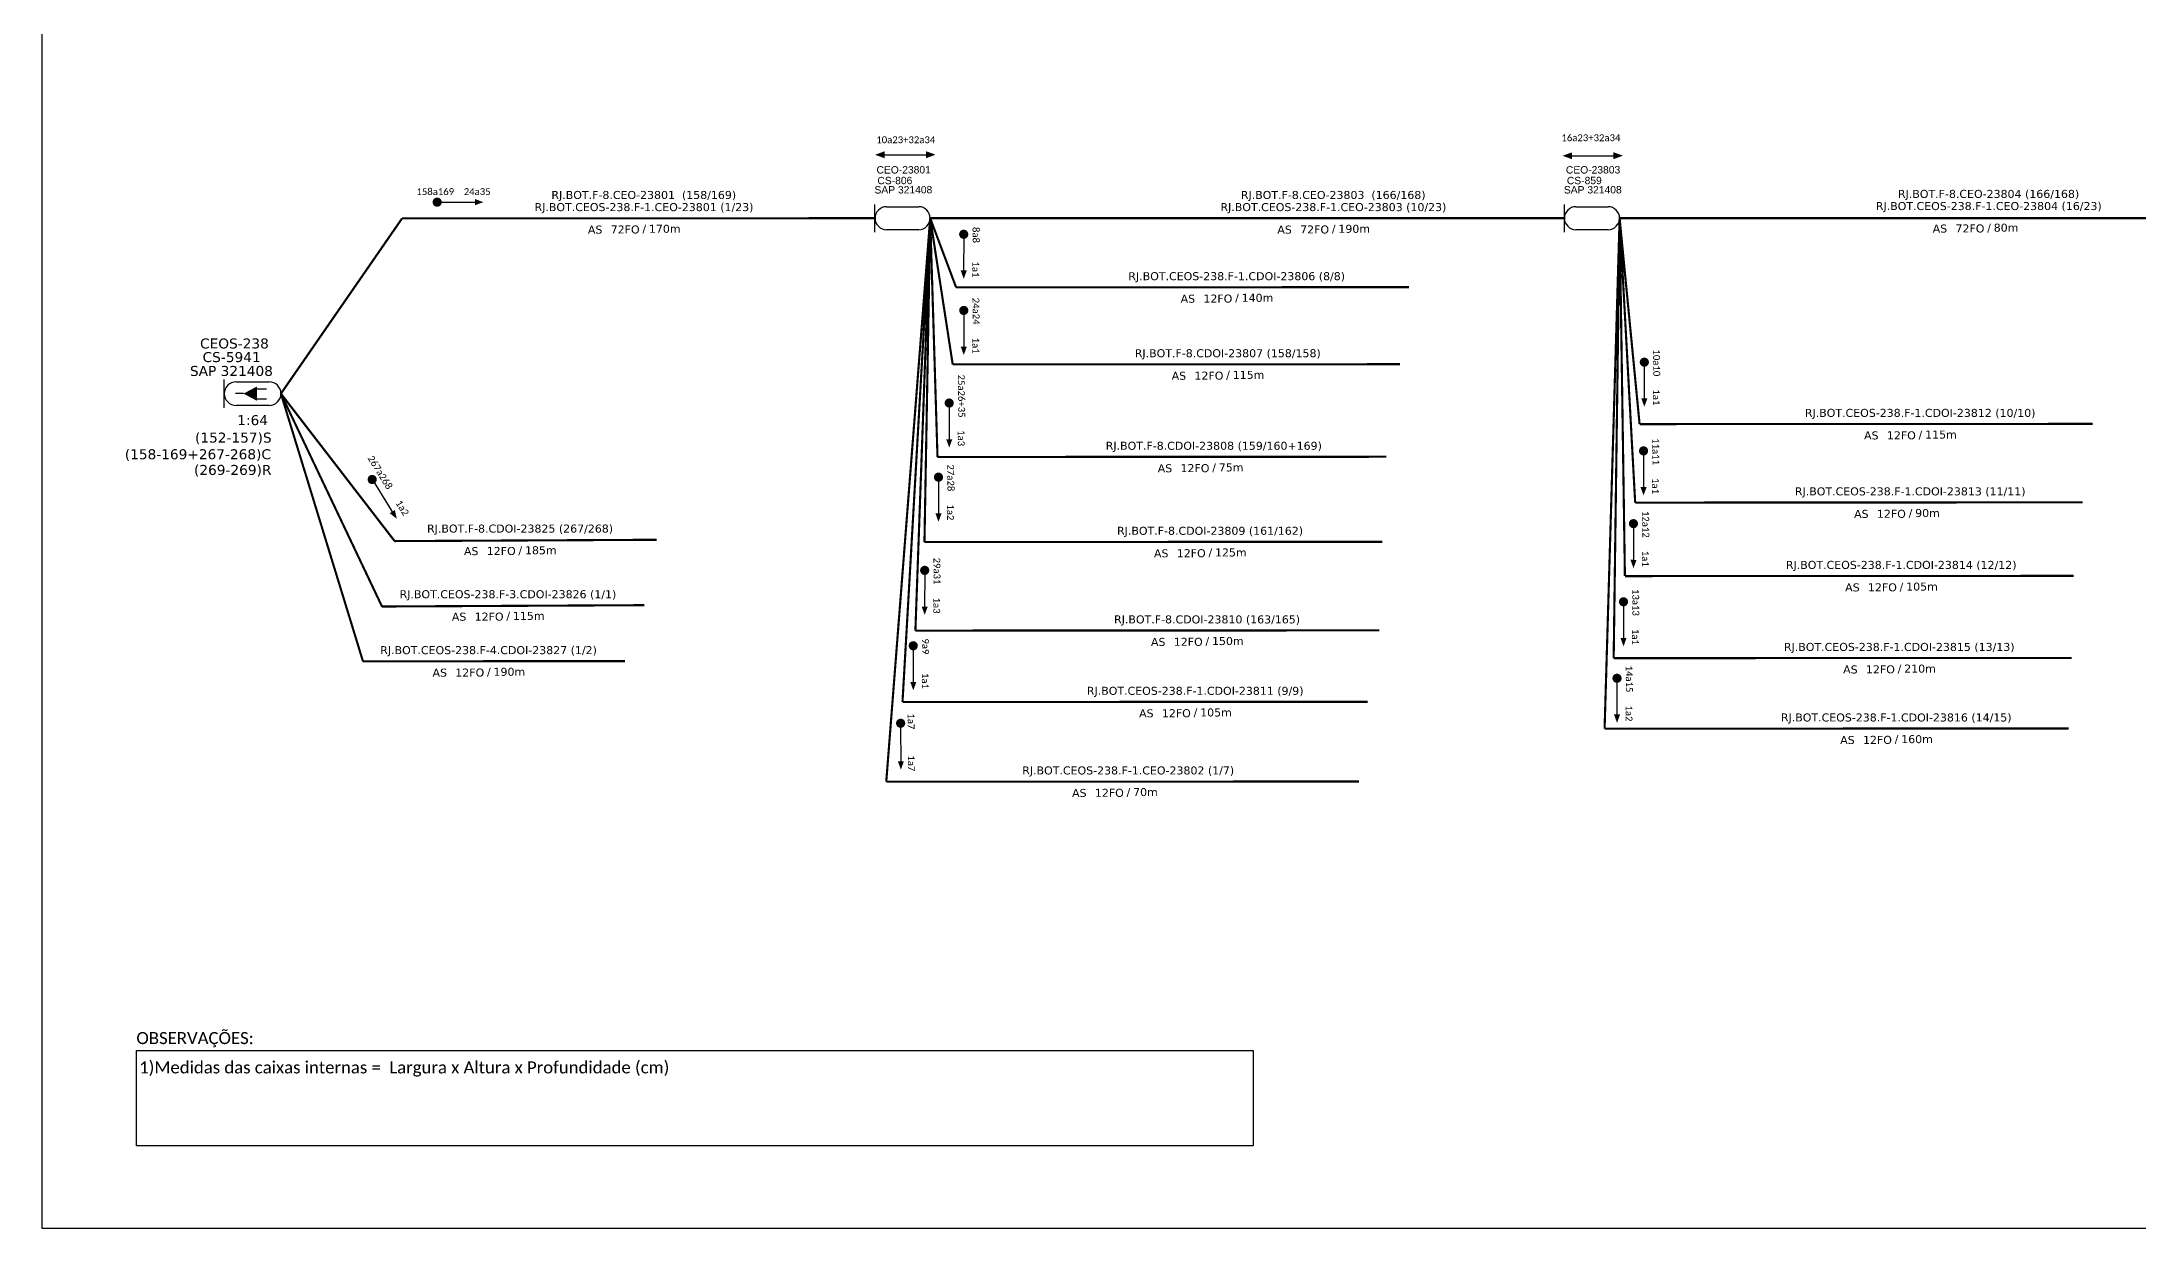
# Model space of a CAD drawing. Extents: x -4 to 1779, y 1 to 598.
# Drawn here: x -4 to 518, y 1 to 297 of the extents above; entities that cross this region are included whole.
import ezdxf
from ezdxf.enums import TextEntityAlignment as Align

# ---------------------------------------------------------------- set-up
doc = ezdxf.new("R2010")
doc.units = 0
for name, color, linetype, lineweight in [("20.0-LEGENDA DOS CDO'S", 1, 'Continuous', 0), ('20.2-CDO_POSTE', 1, 'Continuous', 5), ('40.1-ETIQUETAS', 1, 'Continuous', 20)]:
    doc.layers.add(name, color=color, linetype=linetype, lineweight=lineweight)
for name, color, linetype in [('20.4-CEOS', 1, 'Continuous'), ('30.4-Selo', 7, 'Continuous'), ('CAP a instalar', 1, 'Continuous'), ('SETA', 7, 'Continuous')]:
    doc.layers.add(name, color=color, linetype=linetype)
doc.styles.add('ARIAL', font='arial.ttf')
doc.styles.add('MtXpl_Calibri', font='calibri.ttf')
doc.styles.add('siredit', font='verdana.ttf')
doc.styles.add('WMF-Calibri0', font='calibri.ttf')
doc.linetypes.add('FENCELINE1', pattern='A,0.25,-0.1,[133,ltypeshp.shx,S=0.1,R=0,X=-0.1,Y=0],-0.1,1', length=1.45)

# ---------------------------------------------------------------- blocks, each defined once
blk = doc.blocks.new('ETIQUETA_RS5F')
at = {"layer": '40.1-ETIQUETAS', "color": 0, "style": 'siredit'}
blk.add_text('/', height=1.5, dxfattribs=at).set_placement((1.58, -1.95), align=Align.MIDDLE_RIGHT)
for tag, p in [('ETIQUETA_R_PRIMARIA', (1.21, 4.1)), ('ETIQUETA_R_SECUNDARIA', (1.21, 2.1)), ('F_ATIVAS/F_MORTAS', (1.14, -4.24))]:
    blk.add_attdef(tag, text='', height=1.5, dxfattribs=at).set_placement(p, align=Align.MIDDLE_CENTER)
for tag, p in [('TIPO_CABO', (-6.58, -2.12)), ('CAP_CABO', (0.4, -2.09))]:
    blk.add_attdef(tag, text='', height=1.5, dxfattribs=at).set_placement(p, align=Align.MIDDLE_RIGHT)
blk.add_attdef('METROS', text='', height=1.5, dxfattribs=at).set_placement((2.14, -1.95), align=Align.MIDDLE_LEFT)
for tag, p in [('FUSÃO_1', (0.85, -8.39)), ('FUSÃO_2', (0.85, -10.6)), ('FUSÃO_3', (0.85, -12.93)), ('FUSÃO_4', (0.85, -15.14)), ('FUSÃO_5', (0.85, -17.16))]:
    blk.add_attdef(tag, text='', height=1.5, dxfattribs=at).set_placement(p, align=Align.CENTER)
blk = doc.blocks.new('CDOE-TEXTO PADRÃO')
at = {"layer": "20.0-LEGENDA DOS CDO'S", "color": 0, "style": 'ARIAL'}
for tag, p in [('CDO_N', (0.49, 7.39)), ('CORDOALHA', (0.5, 4.33)), ('SAP', (0.51, 1.67)), ('SPLITER_1', (0.59, -0.91)), ('SPLITER_2', (0.6, -3.55)), ('(XX-XX_F)S', (0.54, -8.29)), ('(XX-XX_L)S', (0.55, -10.83)), ('UMS', (0.55, -13.15))]:
    blk.add_attdef(tag, p, '', height=1.7, rotation=0.118, dxfattribs=at)
blk.add_attdef('FIBRAS_UTILIZADAS', text='', height=1.7, rotation=0.118, dxfattribs=at).set_placement((19.77, 7.43), align=Align.CENTER)
blk = doc.blocks.new('CEOS_RP_CT_DRT')
at = {"layer": '20.4-CEOS', "color": 0}
for p, q in [((-4.54, 1.19), (-1.19, 1.19)), ((-1.19, -1.19), (-4.54, -1.19))]:
    blk.add_line(p, q, dxfattribs=at)
for points in [[(-5.73, -1.43), (-5.73, 1.44)], [(-3.79, 0), (-4.59, 0)], [(-2.47, 0.48), (-1.45, 0.48)], [(-2.47, -0.52), (-1.45, -0.52)]]:
    blk.add_lwpolyline(points, dxfattribs=at)
blk.add_lwpolyline([(-3.79, 0, 0, 1.47, 0), (-2.41, 0, 1.47, 1.47, 0)], format="xyseb", dxfattribs=at)
for centre, start, end in [((-4.54, 0), 90, 270), ((-1.19, 0), 270, 90)]:
    blk.add_arc(centre, 1.19, start, end, dxfattribs=at)
at = {"layer": '20.4-CEOS', "color": 7, "style": 'siredit'}
for tag, p in [('Nº_DA_CEOS', (-2.86, 5.6)), ('LOCAL', (-2.86, 4.24)), ('SAP', (-2.86, 2.78)), ('RACIO_SPLITAGEM', (-2.86, -1.88)), ('FIBRAS_SPLITTER', (-2.86, -3.58)), ('FIBRAS_TOP_C', (-2.86, -5.08)), ('RESERVA_FINAIS', (-2.86, -6.39))]:
    blk.add_attdef(tag, text='', height=1.01, dxfattribs=at).set_placement(p, align=Align.TOP_CENTER)

msp = doc.modelspace()

# ---------------------------------------------------------------- linework, layer by layer
for p, q in [((-3.83, 595.26), (-3.83, 1.26)), ((-3.83, 1.26), (837.17, 1.26))]:
    msp.add_line(p, q)
at = {"const_width": 1.14}
for points in [[(94.08, 256.79, 1), (95.22, 256.79, 1)], [(225.86, 249.36, 1), (225.86, 248.22, 1)], [(225.87, 230.39, 1), (225.87, 229.25, 1)], [(395.46, 217.51, 1), (395.46, 216.37, 1)], [(222.25, 207.33, 1), (222.25, 206.19, 1)], [(395.27, 195.41, 1), (395.26, 194.27, 1)], [(78.17, 188.2, 1), (78.77, 187.23, 1)], [(219.57, 188.86, 1), (219.57, 187.72, 1)], [(392.75, 177.29, 1), (392.75, 176.15, 1)], [(216.14, 165.65, 1), (216.14, 164.51, 1)], [(390.27, 157.83, 1), (390.27, 156.69, 1)], [(213.29, 146.87, 1), (213.29, 145.73, 1)], [(388.66, 138.77, 1), (388.65, 137.63, 1)], [(210.15, 127.56, 1), (210.15, 126.42, 1)]]:
    msp.add_lwpolyline(points, format="xyb", close=True, dxfattribs=at)
at = {"color": 0}
msp.add_lwpolyline([(19.73, 45.46), (297.98, 45.46), (297.98, 21.75), (19.73, 21.75)], close=True, dxfattribs=at)
at = {"layer": '20.4-CEOS', "color": 7}
for p, q in [((203.75, 249.35), (203.75, 256.25)), ((375.55, 249.35), (375.55, 256.25)), ((206.62, 255.67), (214.65, 255.67)), ((378.41, 255.67), (386.44, 255.67)), ((214.65, 249.94), (206.62, 249.94)), ((386.44, 249.94), (378.41, 249.94))]:
    msp.add_line(p, q, dxfattribs=at)
for centre, start, end in [((206.62, 252.8), 90, 270), ((214.65, 252.8), 270, 90), ((378.41, 252.8), 90, 270), ((386.44, 252.8), 270, 90)]:
    msp.add_arc(centre, 2.86, start, end, dxfattribs=at)
at = {"layer": 'CAP a instalar', "color": 7, "linetype": 'FENCELINE1', "ltscale": 7, "const_width": 0.532}
for points in [[(55.72, 209.1), (85.91, 252.75)], [(85.91, 252.75), (203.75, 252.8)], [(217.51, 252.8), (206.56, 112.43)], [(217.51, 252.8), (375.55, 252.8)], [(389.31, 252.8), (547.34, 252.8)], [(206.56, 112.43), (324.4, 112.49)]]:
    msp.add_lwpolyline(points, dxfattribs=at)
at = {"layer": 'CAP a instalar', "color": 8, "linetype": 'FENCELINE1', "ltscale": 7, "const_width": 0.532}
for points in [[(217.51, 252.8), (210.61, 132.29)], [(213.82, 150.08), (217.51, 252.8)], [(216.08, 172.14), (217.51, 252.8)], [(219.33, 193.33), (217.51, 252.8)], [(223.12, 216.38), (217.51, 252.8)], [(223.97, 235.57), (217.51, 252.8)], [(385.56, 125.65), (389.3, 252.8)], [(387.82, 143.21), (389.3, 252.8)], [(390.62, 163.65), (389.3, 252.8)], [(393.18, 181.96), (389.3, 252.8)], [(394.28, 201.51), (389.3, 252.8)], [(223.97, 235.57), (336.84, 235.62)], [(223.12, 216.38), (334.61, 216.43)], [(76.19, 142.36), (55.72, 209.1)], [(80.94, 156.02), (55.72, 209.1)], [(84.1, 172.32), (55.72, 209.1)], [(394.28, 201.51), (507.15, 201.57)], [(219.33, 193.33), (331.14, 193.38)], [(393.18, 181.96), (504.67, 182.02)], [(149.32, 172.7), (84.04, 172.37)], [(216.08, 172.14), (330.2, 172.2)], [(390.62, 163.65), (502.43, 163.71)], [(80.88, 156.08), (146.3, 156.41)], [(213.82, 150.08), (329.45, 150.13)], [(76.19, 142.42), (141.47, 142.48)], [(387.82, 143.21), (501.94, 143.27)], [(210.61, 132.29), (326.5, 132.35)], [(385.56, 125.65), (501.19, 125.7)]]:
    msp.add_lwpolyline(points, dxfattribs=at)
at = {"layer": 'SETA', "color": 7}
for points in [[(206.15, 268.6), (217.35, 268.6)], [(377.46, 268.35), (388.66, 268.35)]]:
    msp.add_lwpolyline(points, dxfattribs=at)
at = {"layer": 'SETA'}
for points in [[(95.08, 256.79), (104.88, 256.79)], [(225.86, 248.79), (225.85, 238.99)], [(225.87, 229.82), (225.86, 220.02)], [(395.46, 216.94), (395.45, 207.14)], [(222.25, 206.76), (222.24, 196.97)], [(395.27, 194.84), (395.25, 185.04)], [(219.57, 188.29), (219.56, 178.49)], [(78.69, 187.35), (83.88, 179.03)], [(392.75, 176.72), (392.74, 166.92)], [(216.14, 165.08), (216.13, 155.28)], [(390.27, 157.26), (390.26, 147.46)], [(213.29, 146.3), (213.28, 136.5)], [(388.65, 138.2), (388.64, 128.4)], [(210.15, 126.56), (210.19, 116.76)]]:
    msp.add_lwpolyline(points, dxfattribs=at)
at = {"layer": 'SETA', "color": 7}
for points in [[(206.15, 269.47), (203.76, 268.6), (206.15, 267.73)], [(216.46, 269.49), (218.84, 268.62), (216.46, 267.75)], [(377.46, 269.22), (375.07, 268.35), (377.46, 267.49)], [(387.76, 269.24), (390.15, 268.37), (387.76, 267.5)]]:
    msp.add_solid(points, dxfattribs=at)
at = {"layer": 'SETA'}
for points in [[(104.1, 257.56), (106.18, 256.8), (104.1, 256.04)], [(226.63, 239.78), (225.87, 237.69), (225.11, 239.78)], [(226.64, 220.8), (225.87, 218.71), (225.12, 220.8)], [(396.23, 207.92), (395.46, 205.84), (394.71, 207.92)], [(223.02, 197.75), (222.26, 195.66), (221.5, 197.75)], [(396.03, 185.83), (395.27, 183.74), (394.51, 185.83)], [(84.12, 180.11), (84.58, 177.94), (82.83, 179.31)], [(220.34, 179.27), (219.57, 177.18), (218.82, 179.27)], [(393.52, 167.7), (392.76, 165.62), (392, 167.71)], [(216.9, 156.07), (216.14, 153.98), (215.38, 156.07)], [(391.03, 148.24), (390.27, 146.16), (389.51, 148.25)], [(214.06, 137.29), (213.3, 135.2), (212.54, 137.29)], [(389.42, 129.19), (388.66, 127.1), (387.9, 129.19)], [(210.96, 117.55), (210.21, 115.46), (209.44, 117.54)]]:
    msp.add_solid(points, dxfattribs=at)

# ---------------------------------------------------------------- block references
at = {"layer": '20.2-CDO_POSTE', "color": 7}
ref = msp.add_blockref('CDOE-TEXTO PADRÃO', (205.71, 255.86), dxfattribs=dict(at, xscale=1.080075732632108, yscale=1.080075732632108, zscale=1.080075732632108))
ref.add_attrib('CDO_N', 'CS-806', (204.36, 261.26), dxfattribs={"layer": "20.0-LEGENDA DOS CDO'S", "color": 0, "height": 1.836, "rotation": 0.118, "style": 'ARIAL'})
ref.add_attrib('SAP', 'CEO-23801', (204.13, 263.92), dxfattribs={"layer": "20.0-LEGENDA DOS CDO'S", "color": 0, "height": 1.836, "rotation": 0.118, "style": 'ARIAL'})
ref = msp.add_blockref('CDOE-TEXTO PADRÃO', (377.51, 255.86), dxfattribs=dict(at, xscale=1.080075732632108, yscale=1.080075732632108, zscale=1.080075732632108))
ref.add_attrib('CDO_N', 'CS-859', (376.16, 261.26), dxfattribs={"layer": "20.0-LEGENDA DOS CDO'S", "color": 0, "height": 1.836, "rotation": 0.118, "style": 'ARIAL'})
ref.add_attrib('SAP', 'CEO-23803', (375.92, 263.92), dxfattribs={"layer": "20.0-LEGENDA DOS CDO'S", "color": 0, "height": 1.836, "rotation": 0.118, "style": 'ARIAL'})
ref = msp.add_blockref('CDOE-TEXTO PADRÃO', (203.51, 253.54), dxfattribs=dict(at, xscale=1.080075732632108, yscale=1.080075732632108, zscale=1.080075732632108))
ref.add_attrib('CDO_N', 'SAP 321408', (203.63, 258.95), dxfattribs={"layer": "20.0-LEGENDA DOS CDO'S", "color": 0, "height": 1.836, "rotation": 0.118, "style": 'ARIAL'})
ref = msp.add_blockref('CDOE-TEXTO PADRÃO', (375.3, 253.54), dxfattribs=dict(at, xscale=1.080075732632108, yscale=1.080075732632108, zscale=1.080075732632108))
ref.add_attrib('CDO_N', 'SAP 321408', (375.42, 258.95), dxfattribs={"layer": "20.0-LEGENDA DOS CDO'S", "color": 0, "height": 1.836, "rotation": 0.118, "style": 'ARIAL'})
at = {"layer": '20.4-CEOS', "color": 7}
ref = msp.add_blockref('CEOS_RP_CT_DRT', (55.73, 209.1), dxfattribs=dict(at, xscale=2.463983559640877, yscale=2.463983559640877, zscale=2.463983559640877))
ref.add_attrib('Nº_DA_CEOS', 'CEOS-238', dxfattribs={"color": 7, "height": 2.488, "style": 'siredit'}).set_placement((44.14, 222.84), align=Align.TOP_CENTER)
ref.add_attrib('LOCAL', 'CS-5941', dxfattribs={"color": 7, "height": 2.488, "style": 'siredit'}).set_placement((43.44, 219.45), align=Align.TOP_CENTER)
ref.add_attrib('SAP', 'SAP 321408', dxfattribs={"color": 7, "height": 2.488, "style": 'siredit'}).set_placement((43.39, 216), align=Align.TOP_CENTER)
ref.add_attrib('RACIO_SPLITAGEM', '1:64', dxfattribs={"color": 7, "height": 2.488, "style": 'siredit'}).set_placement((48.67, 203.74), align=Align.TOP_CENTER)
ref.add_attrib('FIBRAS_SPLITTER', '(152-157)S', dxfattribs={"color": 7, "height": 2.488, "style": 'siredit'}).set_placement((43.86, 199.4), align=Align.TOP_CENTER)
ref.add_attrib('FIBRAS_TOP_C', '(158-169+267-268)C', dxfattribs={"color": 7, "height": 2.4878, "style": 'siredit'}).set_placement((35.03, 195.25), align=Align.TOP_CENTER)
ref.add_attrib('RESERVA_FINAIS', '(269-269)R', dxfattribs={"color": 7, "height": 2.488, "style": 'siredit'}).set_placement((43.71, 191.35), align=Align.TOP_CENTER)
at = {"layer": '40.1-ETIQUETAS', "color": 7}
ref = msp.add_blockref('ETIQUETA_RS5F', (144.61, 252.77), dxfattribs=dict(at, xscale=1.329525771598378, yscale=1.329525771598378, zscale=1.329525771598378))
ref.add_attrib('ETIQUETA_R_PRIMARIA', 'RJ.BOT.F-8.CEO-23801  (158/169)', dxfattribs={"color": 0, "height": 1.9943, "style": 'siredit'}).set_placement((146.14, 258.59), align=Align.MIDDLE_CENTER)
ref.add_attrib('ETIQUETA_R_SECUNDARIA', 'RJ.BOT.CEOS-238.F-1.CEO-23801 (1/23)', dxfattribs={"color": 0, "height": 1.9943, "style": 'siredit'}).set_placement((146.19, 255.57), align=Align.MIDDLE_CENTER)
ref.add_attrib('TIPO_CABO', 'AS', dxfattribs={"color": 0, "height": 1.994, "style": 'siredit'}).set_placement((135.82, 249.96), align=Align.MIDDLE_RIGHT)
ref.add_attrib('CAP_CABO', '72FO', dxfattribs={"color": 0, "height": 1.994, "style": 'siredit'}).set_placement((145.1, 249.99), align=Align.MIDDLE_RIGHT)
ref.add_attrib('METROS', '170m', dxfattribs={"color": 0, "height": 1.994, "style": 'siredit'}).set_placement((147.42, 250.17), align=Align.MIDDLE_LEFT)
ref = msp.add_blockref('ETIQUETA_RS5F', (316.41, 252.77), dxfattribs=dict(at, xscale=1.329525771598378, yscale=1.329525771598378, zscale=1.329525771598378))
ref.add_attrib('ETIQUETA_R_PRIMARIA', 'RJ.BOT.F-8.CEO-23803  (166/168)', dxfattribs={"color": 0, "height": 1.9943, "style": 'siredit'}).set_placement((317.93, 258.59), align=Align.MIDDLE_CENTER)
ref.add_attrib('ETIQUETA_R_SECUNDARIA', 'RJ.BOT.CEOS-238.F-1.CEO-23803 (10/23)', dxfattribs={"color": 0, "height": 1.9943, "style": 'siredit'}).set_placement((317.98, 255.57), align=Align.MIDDLE_CENTER)
ref.add_attrib('TIPO_CABO', 'AS', dxfattribs={"color": 0, "height": 1.994, "style": 'siredit'}).set_placement((307.61, 249.96), align=Align.MIDDLE_RIGHT)
ref.add_attrib('CAP_CABO', '72FO', dxfattribs={"color": 0, "height": 1.994, "style": 'siredit'}).set_placement((316.9, 249.99), align=Align.MIDDLE_RIGHT)
ref.add_attrib('METROS', '190m', dxfattribs={"color": 0, "height": 1.994, "style": 'siredit'}).set_placement((319.22, 250.17), align=Align.MIDDLE_LEFT)
ref = msp.add_blockref('ETIQUETA_RS5F', (479.72, 253.03), dxfattribs=dict(at, xscale=1.329525771598378, yscale=1.329525771598378, zscale=1.329525771598378))
ref.add_attrib('ETIQUETA_R_PRIMARIA', 'RJ.BOT.F-8.CEO-23804 (166/168)', dxfattribs={"color": 0, "height": 1.9943, "style": 'siredit'}).set_placement((481.24, 258.85), align=Align.MIDDLE_CENTER)
ref.add_attrib('ETIQUETA_R_SECUNDARIA', 'RJ.BOT.CEOS-238.F-1.CEO-23804 (16/23)', dxfattribs={"color": 0, "height": 1.9943, "style": 'siredit'}).set_placement((481.29, 255.83), align=Align.MIDDLE_CENTER)
ref.add_attrib('TIPO_CABO', 'AS', dxfattribs={"color": 0, "height": 1.994, "style": 'siredit'}).set_placement((470.92, 250.22), align=Align.MIDDLE_RIGHT)
ref.add_attrib('CAP_CABO', '72FO', dxfattribs={"color": 0, "height": 1.994, "style": 'siredit'}).set_placement((480.2, 250.25), align=Align.MIDDLE_RIGHT)
ref.add_attrib('METROS', '80m', dxfattribs={"color": 0, "height": 1.994, "style": 'siredit'}).set_placement((482.52, 250.44), align=Align.MIDDLE_LEFT)
at = {"layer": '40.1-ETIQUETAS', "color": 8}
ref = msp.add_blockref('ETIQUETA_RS5F', (292.31, 235.57), dxfattribs=dict(at, xscale=1.329525771598378, yscale=1.329525771598378, zscale=1.329525771598378))
ref.add_attrib('ETIQUETA_R_SECUNDARIA', 'RJ.BOT.CEOS-238.F-1.CDOI-23806 (8/8)', dxfattribs={"layer": '30.4-Selo', "color": 0, "height": 1.9943, "style": 'siredit'}).set_placement((293.88, 238.36), align=Align.MIDDLE_CENTER)
ref.add_attrib('TIPO_CABO', 'AS', dxfattribs={"color": 0, "height": 1.994, "style": 'siredit'}).set_placement((283.52, 232.75), align=Align.MIDDLE_RIGHT)
ref.add_attrib('CAP_CABO', '12FO', dxfattribs={"color": 0, "height": 1.994, "style": 'siredit'}).set_placement((292.8, 232.78), align=Align.MIDDLE_RIGHT)
ref.add_attrib('METROS', '140m', dxfattribs={"color": 0, "height": 1.994, "style": 'siredit'}).set_placement((295.12, 232.97), align=Align.MIDDLE_LEFT)
ref = msp.add_blockref('ETIQUETA_RS5F', (290.08, 216.38), dxfattribs=dict(at, xscale=1.329525771598378, yscale=1.329525771598378, zscale=1.329525771598378))
ref.add_attrib('ETIQUETA_R_SECUNDARIA', 'RJ.BOT.F-8.CDOI-23807 (158/158)', dxfattribs={"layer": '30.4-Selo', "color": 0, "height": 1.9943, "style": 'siredit'}).set_placement((291.66, 219.17), align=Align.MIDDLE_CENTER)
ref.add_attrib('TIPO_CABO', 'AS', dxfattribs={"color": 0, "height": 1.994, "style": 'siredit'}).set_placement((281.29, 213.56), align=Align.MIDDLE_RIGHT)
ref.add_attrib('CAP_CABO', '12FO', dxfattribs={"color": 0, "height": 1.994, "style": 'siredit'}).set_placement((290.57, 213.59), align=Align.MIDDLE_RIGHT)
ref.add_attrib('METROS', '115m', dxfattribs={"color": 0, "height": 1.994, "style": 'siredit'}).set_placement((292.89, 213.78), align=Align.MIDDLE_LEFT)
ref = msp.add_blockref('ETIQUETA_RS5F', (462.62, 201.51), dxfattribs=dict(at, xscale=1.329525771598378, yscale=1.329525771598378, zscale=1.329525771598378))
ref.add_attrib('ETIQUETA_R_SECUNDARIA', 'RJ.BOT.CEOS-238.F-1.CDOI-23812 (10/10)', dxfattribs={"layer": '30.4-Selo', "color": 0, "height": 1.9943, "style": 'siredit'}).set_placement((464.19, 204.31), align=Align.MIDDLE_CENTER)
ref.add_attrib('TIPO_CABO', 'AS', dxfattribs={"color": 0, "height": 1.994, "style": 'siredit'}).set_placement((453.82, 198.7), align=Align.MIDDLE_RIGHT)
ref.add_attrib('CAP_CABO', '12FO', dxfattribs={"color": 0, "height": 1.994, "style": 'siredit'}).set_placement((463.11, 198.72), align=Align.MIDDLE_RIGHT)
ref.add_attrib('METROS', '115m', dxfattribs={"color": 0, "height": 1.994, "style": 'siredit'}).set_placement((465.43, 198.91), align=Align.MIDDLE_LEFT)
ref = msp.add_blockref('ETIQUETA_RS5F', (286.61, 193.33), dxfattribs=dict(at, xscale=1.329525771598378, yscale=1.329525771598378, zscale=1.329525771598378))
ref.add_attrib('ETIQUETA_R_SECUNDARIA', 'RJ.BOT.F-8.CDOI-23808 (159/160+169)', dxfattribs={"layer": '30.4-Selo', "color": 0, "height": 1.9943, "style": 'siredit'}).set_placement((288.18, 196.12), align=Align.MIDDLE_CENTER)
ref.add_attrib('TIPO_CABO', 'AS', dxfattribs={"color": 0, "height": 1.994, "style": 'siredit'}).set_placement((277.81, 190.51), align=Align.MIDDLE_RIGHT)
ref.add_attrib('CAP_CABO', '12FO', dxfattribs={"color": 0, "height": 1.994, "style": 'siredit'}).set_placement((287.09, 190.54), align=Align.MIDDLE_RIGHT)
ref.add_attrib('METROS', '75m', dxfattribs={"color": 0, "height": 1.994, "style": 'siredit'}).set_placement((289.42, 190.73), align=Align.MIDDLE_LEFT)
ref = msp.add_blockref('ETIQUETA_RS5F', (460.14, 181.96), dxfattribs=dict(at, xscale=1.329525771598378, yscale=1.329525771598378, zscale=1.329525771598378))
ref.add_attrib('ETIQUETA_R_SECUNDARIA', 'RJ.BOT.CEOS-238.F-1.CDOI-23813 (11/11)', dxfattribs={"layer": '30.4-Selo', "color": 0, "height": 1.9943, "style": 'siredit'}).set_placement((461.71, 184.76), align=Align.MIDDLE_CENTER)
ref.add_attrib('TIPO_CABO', 'AS', dxfattribs={"color": 0, "height": 1.994, "style": 'siredit'}).set_placement((451.34, 179.15), align=Align.MIDDLE_RIGHT)
ref.add_attrib('CAP_CABO', '12FO', dxfattribs={"color": 0, "height": 1.994, "style": 'siredit'}).set_placement((460.62, 179.17), align=Align.MIDDLE_RIGHT)
ref.add_attrib('METROS', '90m', dxfattribs={"color": 0, "height": 1.994, "style": 'siredit'}).set_placement((462.94, 179.36), align=Align.MIDDLE_LEFT)
ref = msp.add_blockref('ETIQUETA_RS5F', (113.73, 172.69), dxfattribs=dict(at, xscale=1.329525771598378, yscale=1.329525771598378, zscale=1.329525771598378))
ref.add_attrib('ETIQUETA_R_SECUNDARIA', 'RJ.BOT.F-8.CDOI-23825 (267/268)', dxfattribs={"layer": '30.4-Selo', "color": 0, "height": 1.9943, "style": 'siredit'}).set_placement((115.31, 175.49), align=Align.MIDDLE_CENTER)
ref.add_attrib('TIPO_CABO', 'AS', dxfattribs={"color": 0, "height": 1.994, "style": 'siredit'}).set_placement((104.94, 169.88), align=Align.MIDDLE_RIGHT)
ref.add_attrib('CAP_CABO', '12FO', dxfattribs={"color": 0, "height": 1.994, "style": 'siredit'}).set_placement((114.22, 169.91), align=Align.MIDDLE_RIGHT)
ref.add_attrib('METROS', '185m', dxfattribs={"color": 0, "height": 1.994, "style": 'siredit'}).set_placement((116.54, 170.09), align=Align.MIDDLE_LEFT)
ref = msp.add_blockref('ETIQUETA_RS5F', (285.67, 172.14), dxfattribs=dict(at, xscale=1.329525771598378, yscale=1.329525771598378, zscale=1.329525771598378))
ref.add_attrib('ETIQUETA_R_SECUNDARIA', 'RJ.BOT.F-8.CDOI-23809 (161/162)', dxfattribs={"layer": '30.4-Selo', "color": 0, "height": 1.9943, "style": 'siredit'}).set_placement((287.24, 174.94), align=Align.MIDDLE_CENTER)
ref.add_attrib('TIPO_CABO', 'AS', dxfattribs={"color": 0, "height": 1.994, "style": 'siredit'}).set_placement((276.87, 169.33), align=Align.MIDDLE_RIGHT)
ref.add_attrib('CAP_CABO', '12FO', dxfattribs={"color": 0, "height": 1.994, "style": 'siredit'}).set_placement((286.16, 169.36), align=Align.MIDDLE_RIGHT)
ref.add_attrib('METROS', '125m', dxfattribs={"color": 0, "height": 1.994, "style": 'siredit'}).set_placement((288.48, 169.54), align=Align.MIDDLE_LEFT)
ref = msp.add_blockref('ETIQUETA_RS5F', (457.9, 163.65), dxfattribs=dict(at, xscale=1.329525771598378, yscale=1.329525771598378, zscale=1.329525771598378))
ref.add_attrib('ETIQUETA_R_SECUNDARIA', 'RJ.BOT.CEOS-238.F-1.CDOI-23814 (12/12)', dxfattribs={"layer": '30.4-Selo', "color": 0, "height": 1.9943, "style": 'siredit'}).set_placement((459.47, 166.44), align=Align.MIDDLE_CENTER)
ref.add_attrib('TIPO_CABO', 'AS', dxfattribs={"color": 0, "height": 1.994, "style": 'siredit'}).set_placement((449.11, 160.84), align=Align.MIDDLE_RIGHT)
ref.add_attrib('CAP_CABO', '12FO', dxfattribs={"color": 0, "height": 1.994, "style": 'siredit'}).set_placement((458.39, 160.86), align=Align.MIDDLE_RIGHT)
ref.add_attrib('METROS', '105m', dxfattribs={"color": 0, "height": 1.994, "style": 'siredit'}).set_placement((460.71, 161.05), align=Align.MIDDLE_LEFT)
ref = msp.add_blockref('ETIQUETA_RS5F', (110.72, 156.35), dxfattribs=dict(at, xscale=1.329525771598378, yscale=1.329525771598378, zscale=1.329525771598378))
ref.add_attrib('ETIQUETA_R_SECUNDARIA', 'RJ.BOT.CEOS-238.F-3.CDOI-23826 (1/1)', dxfattribs={"layer": '30.4-Selo', "color": 0, "height": 1.9943, "style": 'siredit'}).set_placement((112.29, 159.14), align=Align.MIDDLE_CENTER)
ref.add_attrib('TIPO_CABO', 'AS', dxfattribs={"color": 0, "height": 1.994, "style": 'siredit'}).set_placement((101.92, 153.54), align=Align.MIDDLE_RIGHT)
ref.add_attrib('CAP_CABO', '12FO', dxfattribs={"color": 0, "height": 1.994, "style": 'siredit'}).set_placement((111.2, 153.56), align=Align.MIDDLE_RIGHT)
ref.add_attrib('METROS', '115m', dxfattribs={"color": 0, "height": 1.994, "style": 'siredit'}).set_placement((113.53, 153.75), align=Align.MIDDLE_LEFT)
ref = msp.add_blockref('ETIQUETA_RS5F', (284.92, 150.07), dxfattribs=dict(at, xscale=1.329525771598378, yscale=1.329525771598378, zscale=1.329525771598378))
ref.add_attrib('ETIQUETA_R_SECUNDARIA', 'RJ.BOT.F-8.CDOI-23810 (163/165)', dxfattribs={"layer": '30.4-Selo', "color": 0, "height": 1.9943, "style": 'siredit'}).set_placement((286.5, 152.87), align=Align.MIDDLE_CENTER)
ref.add_attrib('TIPO_CABO', 'AS', dxfattribs={"color": 0, "height": 1.994, "style": 'siredit'}).set_placement((276.13, 147.26), align=Align.MIDDLE_RIGHT)
ref.add_attrib('CAP_CABO', '12FO', dxfattribs={"color": 0, "height": 1.994, "style": 'siredit'}).set_placement((285.41, 147.29), align=Align.MIDDLE_RIGHT)
ref.add_attrib('METROS', '150m', dxfattribs={"color": 0, "height": 1.994, "style": 'siredit'}).set_placement((287.73, 147.48), align=Align.MIDDLE_LEFT)
ref = msp.add_blockref('ETIQUETA_RS5F', (105.89, 142.42), dxfattribs=dict(at, xscale=1.329525771598378, yscale=1.329525771598378, zscale=1.329525771598378))
ref.add_attrib('ETIQUETA_R_SECUNDARIA', 'RJ.BOT.CEOS-238.F-4.CDOI-23827 (1/2)', dxfattribs={"layer": '30.4-Selo', "color": 0, "height": 1.9943, "style": 'siredit'}).set_placement((107.46, 145.21), align=Align.MIDDLE_CENTER)
ref.add_attrib('TIPO_CABO', 'AS', dxfattribs={"color": 0, "height": 1.994, "style": 'siredit'}).set_placement((97.1, 139.6), align=Align.MIDDLE_RIGHT)
ref.add_attrib('CAP_CABO', '12FO', dxfattribs={"color": 0, "height": 1.994, "style": 'siredit'}).set_placement((106.38, 139.63), align=Align.MIDDLE_RIGHT)
ref.add_attrib('METROS', '190m', dxfattribs={"color": 0, "height": 1.994, "style": 'siredit'}).set_placement((108.7, 139.82), align=Align.MIDDLE_LEFT)
ref = msp.add_blockref('ETIQUETA_RS5F', (457.41, 143.21), dxfattribs=dict(at, xscale=1.329525771598378, yscale=1.329525771598378, zscale=1.329525771598378))
ref.add_attrib('ETIQUETA_R_SECUNDARIA', 'RJ.BOT.CEOS-238.F-1.CDOI-23815 (13/13)', dxfattribs={"layer": '30.4-Selo', "color": 0, "height": 1.9943, "style": 'siredit'}).set_placement((458.98, 146.01), align=Align.MIDDLE_CENTER)
ref.add_attrib('TIPO_CABO', 'AS', dxfattribs={"color": 0, "height": 1.994, "style": 'siredit'}).set_placement((448.61, 140.4), align=Align.MIDDLE_RIGHT)
ref.add_attrib('CAP_CABO', '12FO', dxfattribs={"color": 0, "height": 1.994, "style": 'siredit'}).set_placement((457.89, 140.43), align=Align.MIDDLE_RIGHT)
ref.add_attrib('METROS', '210m', dxfattribs={"color": 0, "height": 1.994, "style": 'siredit'}).set_placement((460.21, 140.61), align=Align.MIDDLE_LEFT)
ref = msp.add_blockref('ETIQUETA_RS5F', (281.97, 132.29), dxfattribs=dict(at, xscale=1.329525771598378, yscale=1.329525771598378, zscale=1.329525771598378))
ref.add_attrib('ETIQUETA_R_SECUNDARIA', 'RJ.BOT.CEOS-238.F-1.CDOI-23811 (9/9)', dxfattribs={"layer": '30.4-Selo', "color": 0, "height": 1.9943, "style": 'siredit'}).set_placement((283.54, 135.08), align=Align.MIDDLE_CENTER)
ref.add_attrib('TIPO_CABO', 'AS', dxfattribs={"color": 0, "height": 1.994, "style": 'siredit'}).set_placement((273.17, 129.47), align=Align.MIDDLE_RIGHT)
ref.add_attrib('CAP_CABO', '12FO', dxfattribs={"color": 0, "height": 1.994, "style": 'siredit'}).set_placement((282.45, 129.5), align=Align.MIDDLE_RIGHT)
ref.add_attrib('METROS', '105m', dxfattribs={"color": 0, "height": 1.994, "style": 'siredit'}).set_placement((284.78, 129.69), align=Align.MIDDLE_LEFT)
ref = msp.add_blockref('ETIQUETA_RS5F', (456.66, 125.64), dxfattribs=dict(at, xscale=1.329525771598378, yscale=1.329525771598378, zscale=1.329525771598378))
ref.add_attrib('ETIQUETA_R_SECUNDARIA', 'RJ.BOT.CEOS-238.F-1.CDOI-23816 (14/15)', dxfattribs={"layer": '30.4-Selo', "color": 0, "height": 1.9943, "style": 'siredit'}).set_placement((458.23, 128.44), align=Align.MIDDLE_CENTER)
ref.add_attrib('TIPO_CABO', 'AS', dxfattribs={"color": 0, "height": 1.994, "style": 'siredit'}).set_placement((447.87, 122.83), align=Align.MIDDLE_RIGHT)
ref.add_attrib('CAP_CABO', '12FO', dxfattribs={"color": 0, "height": 1.994, "style": 'siredit'}).set_placement((457.15, 122.86), align=Align.MIDDLE_RIGHT)
ref.add_attrib('METROS', '160m', dxfattribs={"color": 0, "height": 1.994, "style": 'siredit'}).set_placement((459.47, 123.04), align=Align.MIDDLE_LEFT)
at = {"layer": '40.1-ETIQUETAS', "color": 7}
ref = msp.add_blockref('ETIQUETA_RS5F', (265.26, 112.45), dxfattribs=dict(at, xscale=1.329525771598378, yscale=1.329525771598378, zscale=1.329525771598378))
ref.add_attrib('ETIQUETA_R_SECUNDARIA', 'RJ.BOT.CEOS-238.F-1.CEO-23802 (1/7)', dxfattribs={"color": 0, "height": 1.9943, "style": 'siredit'}).set_placement((266.84, 115.25), align=Align.MIDDLE_CENTER)
ref.add_attrib('TIPO_CABO', 'AS', dxfattribs={"color": 0, "height": 1.994, "style": 'siredit'}).set_placement((256.47, 109.64), align=Align.MIDDLE_RIGHT)
ref.add_attrib('CAP_CABO', '12FO', dxfattribs={"color": 0, "height": 1.994, "style": 'siredit'}).set_placement((265.75, 109.67), align=Align.MIDDLE_RIGHT)
ref.add_attrib('METROS', '70m', dxfattribs={"color": 0, "height": 1.994, "style": 'siredit'}).set_placement((268.07, 109.86), align=Align.MIDDLE_LEFT)

# ---------------------------------------------------------------- texts
for s, style, p in [('OBSERVAÇÕES:', 'WMF-Calibri0', (19.71, 47.08)), ('1)Medidas das caixas internas =  Largura x Altura x Profundidade (cm)', 'MtXpl_Calibri', (20.4, 39.78))]:
    msp.add_text(s, height=3, dxfattribs=dict(style=style)).set_placement(p)
at = {"color": 7, "char_height": 1.7098, "width": 28.9053, "attachment_point": 5}
for s, insert in [('{\\fCalibri|b0|i0|c0|p34;\\C7;10a23+32a34}', (211.43, 272.33)), ('{\\fCalibri|b0|i0|c0|p34;\\C7;16a23+32a34}', (382.15, 272.83))]:
    msp.add_mtext(s, dxfattribs=dict(at, insert=insert))
at = {"char_height": 1.7098, "width": 28.9053, "attachment_point": 5}
for s, insert in [('\\C7;\\fCalibri|b0|i0|c0|p34;158a169', (94.19, 259.41)), ('\\C7;\\fCalibri|b0|i0|c0|p34;24a35', (104.63, 259.41))]:
    msp.add_mtext(s, dxfattribs=dict(at, insert=insert))
for s, insert, rotation in [('\\C7;\\fCalibri|b0|i0|c0|p34;8a8', (228.92, 248.62), 270.6666), ('\\C7;\\fCalibri|b0|i0|c0|p34;1a1', (228.85, 240.03), 269.9383), ('{\\fCalibri|b0|i0|c0|p34;\\C7;24a24}', (228.93, 229.65), 270.6666), ('{\\fCalibri|b0|i0|c0|p34;\\C7;1a1}', (228.86, 221.06), 269.9383), ('\\C7;\\fCalibri|b0|i0|c0|p34;10a10', (398.52, 216.77), 270.6666), ('\\C7;\\fCalibri|b0|i0|c0|p34;25a26+35', (225.31, 208.49), 270.6666), ('\\C7;\\fCalibri|b0|i0|c0|p34;1a1', (398.45, 208.18), 269.9383), ('\\C7;\\fCalibri|b0|i0|c0|p34;1a3', (225.24, 198.01), 269.9383), ('\\C7;\\fCalibri|b0|i0|c0|p34;267a268', (80.44, 189.49), 301.9445), ('\\C7;\\fCalibri|b0|i0|c0|p34;11a11', (398.32, 194.67), 270.6666), ('{\\fCalibri|b0|i0|c0|p34;\\C7;27a28}', (222.63, 188.12), 270.6666), ('\\C7;\\fCalibri|b0|i0|c0|p34;1a1', (398.25, 186.08), 269.9383), ('\\C7;\\fCalibri|b0|i0|c0|p34;1a2', (85.97, 180.63), 301.9445), ('{\\fCalibri|b0|i0|c0|p34;\\C7;1a2}', (222.56, 179.53), 269.9383), ('\\C7;\\fCalibri|b0|i0|c0|p34;12a12', (395.81, 176.55), 270.6666), ('{\\fCalibri|b0|i0|c0|p34;\\C7;29a31}', (219.2, 164.91), 270.6666), ('\\C7;\\fCalibri|b0|i0|c0|p34;1a1', (395.74, 167.96), 269.9383), ('{\\fCalibri|b0|i0|c0|p34;\\C7;1a3}', (219.12, 156.32), 269.9383), ('\\C7;\\fCalibri|b0|i0|c0|p34;13a13', (393.32, 157.09), 270.6666), ('\\C7;\\fCalibri|b0|i0|c0|p34;9a9', (216.35, 146.13), 270.6666), ('\\C7;\\fCalibri|b0|i0|c0|p34;1a1', (393.25, 148.5), 269.9383), ('\\C7;\\fCalibri|b0|i0|c0|p34;14a15', (391.71, 138.03), 270.6666), ('\\C7;\\fCalibri|b0|i0|c0|p34;1a1', (216.28, 137.54), 269.9383), ('\\C7;\\fCalibri|b0|i0|c0|p34;1a2', (391.64, 129.44), 269.9383), ('{\\fCalibri|b0|i0|c0|p34;\\C7;1a7}', (212.76, 127.46), 270.237), ('{\\fCalibri|b0|i0|c0|p34;\\C7;1a7}', (212.81, 117.02), 270.237)]:
    msp.add_mtext(s, dxfattribs=dict(at, insert=insert, rotation=rotation))

doc.saveas('drawing.dxf')
